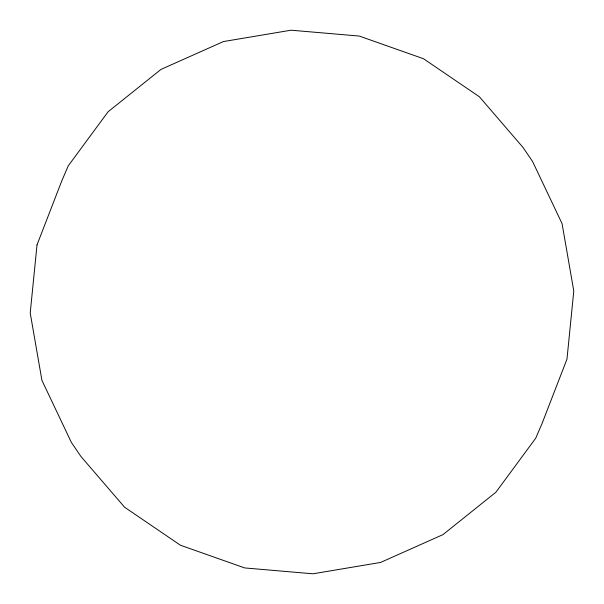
<?xml version="1.0" encoding="UTF-8"?>
<svg xmlns="http://www.w3.org/2000/svg" width="604" height="604" viewBox="0 0 604 604"><rect width="100%" height="100%" fill="white"/><g stroke="black" fill="none" stroke-linecap="round" stroke-linejoin="round"><path stroke-width="0.91" d="M37.018 244.884L30.215 313.008L41.933 380.377L71.37 442.407L81.019 456.594L124.643 507.262L180.468 545.246L244.703 567.934L312.963 573.8L380.596 562.43L442.996 534.608L495.907 492.23L535.733 438.179L542.12 423.344L566.982 359.116L573.785 290.992L562.067 223.623L532.63 161.593L522.981 147.406L479.357 96.738L423.532 58.754L359.297 36.066L291.037 30.2L223.404 41.57L161.004 69.392L108.093 111.77L68.267 165.821L61.88 180.656L37.018 244.884"/></g></svg>
